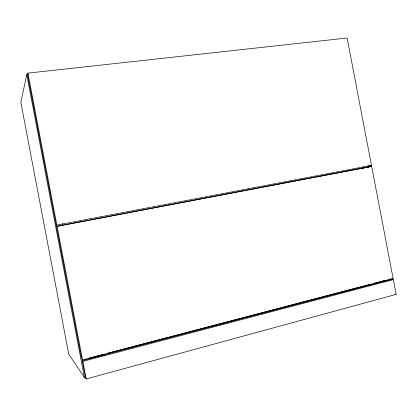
<?xml version="1.0" encoding="UTF-8"?>
<svg xmlns="http://www.w3.org/2000/svg" width="417" height="417" viewBox="0 0 417 417"><rect width="100%" height="100%" fill="white"/><g stroke="black" fill="none" stroke-linecap="round" stroke-linejoin="round"><path stroke-width="0.63" d="M28.048 74.487L26.756 74.633L20.85 102.379L68.769 354.21L84.385 377.442L85.641 377.104M27.944 73.126L27.569 74.862L56.186 225.222L371.479 165.377L347.121 38.01L27.944 73.126L56.863 225.071L56.186 225.222M88.482 358.266L88.169 358.771L103.343 354.867L103.583 354.299L88.482 358.266L88.618 358.74M373.809 283.383L374.346 283.675L385.099 280.777L384.761 280.511L374.419 283.221M86.157 378.99L396.15 294.381L393.33 279.64L391.334 279.442L82.269 360.679L85.6 378.162L86.157 378.99L82.811 361.403L82.269 360.679M107.419 353.293L370.979 284.123M82.54 359.97L393.101 278.441L371.677 166.404L56.415 226.436L81.591 358.714L82.54 359.97L57.098 226.301M82.811 361.403L393.33 279.64M368.148 166.029L371.479 165.377M371.677 166.404L56.415 226.436M391.928 278.327L393.101 278.441M358.146 287.402L360.705 287.735M395.144 294.24L396.15 294.381M103.703 354.242L104.604 355.164M384.761 280.511L385.016 280.87M367.987 165.976L368.232 167.253M389.603 279.009L389.848 280.287M362.957 166.602L363.322 168.515M62.336 223.429L62.701 225.347M26.756 74.633L84.385 377.442"/></g></svg>
